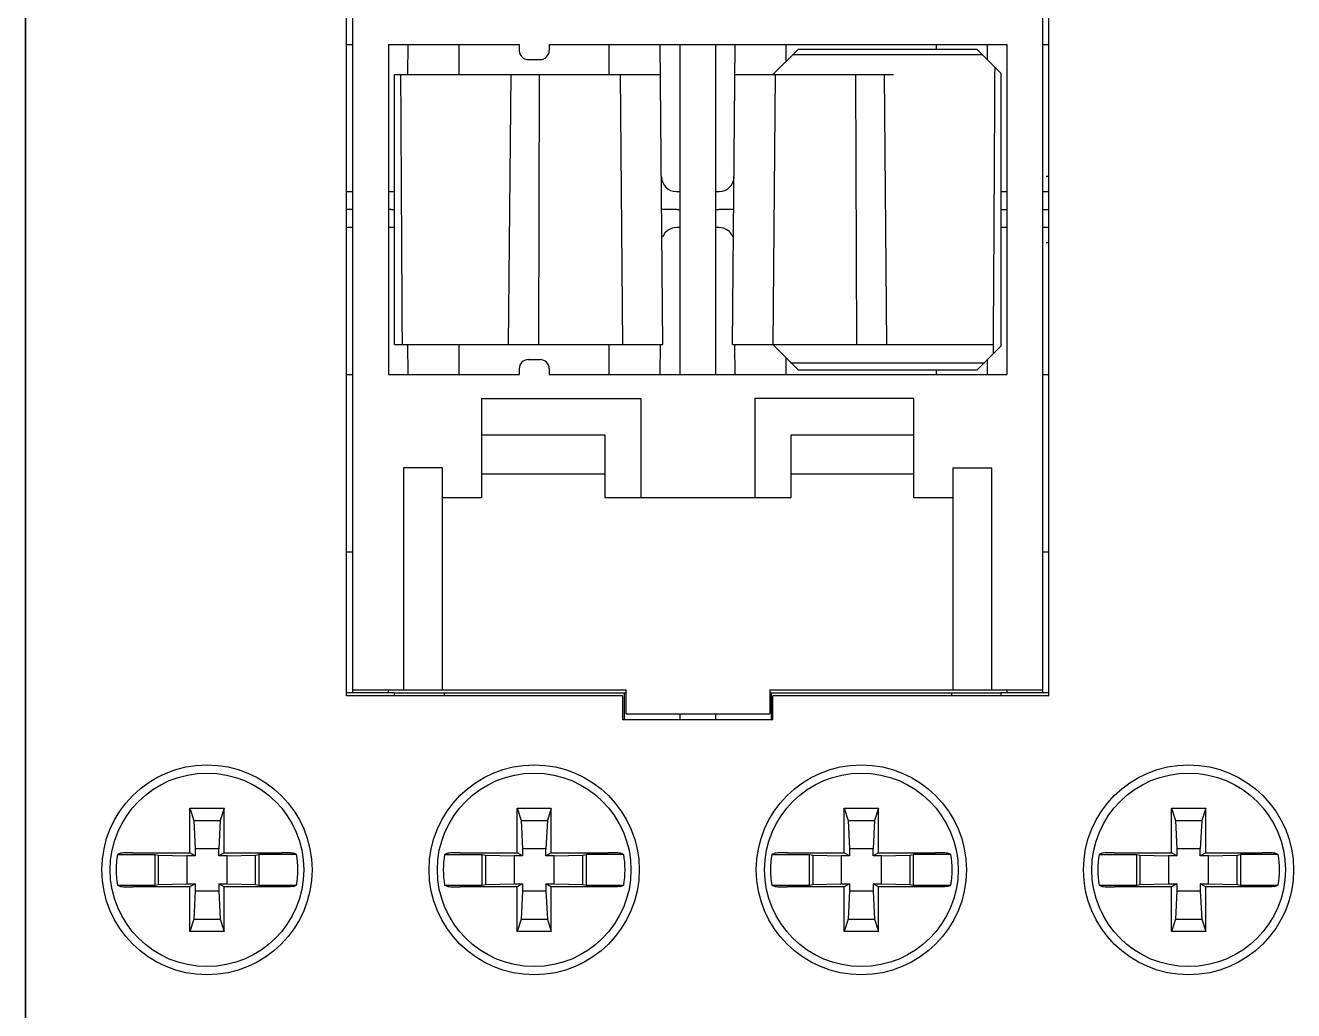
# Model space of a CAD drawing. Header units: millimetres. Extents: x 12275 to 14043, y 11466 to 13479.
# Drawn here: x 13119.36 to 13152.03, y 12927.78 to 12953.16 of the extents above; entities that cross this region are included whole.
import ezdxf

# ---------------------------------------------------------------- set-up
doc = ezdxf.new("R2010")
doc.units = ezdxf.units.MM

msp = doc.modelspace()

# ---------------------------------------------------------------- linework, layer by layer
at = {"color": 0, "linetype": 'Continuous'}
for p, q in [((13119.36373, 12926.38279), (13119.36373, 12970.44953)), ((13119.36373, 12970.44953), (13119.36373, 12926.38279)), ((13127.63591, 12935.89193), (13127.63591, 12960.94039)), ((13145.72647, 12935.89193), (13145.72647, 12960.94039)), ((13127.79053, 12960.86308), (13127.79053, 12935.96924)), ((13145.57184, 12935.96924), (13145.57184, 12960.86308)), ((13127.63591, 12952.66822), (13127.79053, 12952.66822)), ((13128.71825, 12952.66822), (13128.71825, 12944.16411)), ((13128.71825, 12952.66822), (13132.08124, 12952.66822)), ((13129.21247, 12951.89512), (13129.21922, 12952.66822)), ((13130.53504, 12951.89512), (13130.53504, 12952.66822)), ((13132.08124, 12952.66822), (13132.08124, 12952.5136)), ((13132.85434, 12952.66822), (13132.85434, 12952.5136)), ((13132.85434, 12952.66822), (13144.64412, 12952.66822)), ((13134.40054, 12951.89512), (13134.40054, 12952.66822)), ((13135.78383, 12944.93721), (13135.71636, 12952.66822)), ((13136.21733, 12952.66822), (13136.21733, 12944.16411)), ((13137.14505, 12944.16411), (13137.14505, 12952.66822)), ((13137.57855, 12944.93721), (13137.64602, 12952.66822)), ((13138.61394, 12951.89512), (13139.27107, 12952.55225)), ((13138.96183, 12952.24301), (13138.96183, 12952.66822)), ((13144.02166, 12952.40162), (13139.12044, 12952.40162)), ((13139.27107, 12952.55225), (13143.87102, 12952.55225)), ((13142.82734, 12952.55225), (13142.82734, 12952.66822)), ((13144.4895, 12951.93377), (13143.87102, 12952.55225)), ((13144.14644, 12952.29182), (13144.14316, 12952.66822)), ((13144.64412, 12952.66822), (13144.64412, 12944.16411)), ((13145.57184, 12952.66822), (13145.72647, 12952.66822)), ((13132.31317, 12952.28167), (13132.62241, 12952.28167)), ((13128.87287, 12944.93721), (13128.87287, 12951.89512)), ((13128.87287, 12951.89512), (13135.72311, 12951.89512)), ((13131.81065, 12944.93721), (13131.87137, 12951.89512)), ((13132.58375, 12944.93721), (13132.6089, 12951.89512)), ((13134.74844, 12944.93721), (13134.68771, 12951.89512)), ((13137.63927, 12951.89512), (13141.72292, 12951.89512)), ((13138.67466, 12951.89512), (13138.61394, 12944.93721)), ((13140.77862, 12944.93721), (13140.75347, 12951.89512)), ((13141.55172, 12944.93721), (13141.491, 12951.89512)), ((13144.4895, 12951.93377), (13144.4895, 12944.89856)), ((13145.72647, 12949.26596), (13145.65656, 12949.26657)), ((13127.63591, 12948.88002), (13127.79053, 12948.88002)), ((13128.71825, 12948.88002), (13128.80297, 12948.88002)), ((13136.13261, 12948.88002), (13136.21733, 12948.88002)), ((13137.14505, 12948.88002), (13137.22976, 12948.88002)), ((13144.4895, 12948.88002), (13144.64412, 12948.88002)), ((13145.57184, 12948.88002), (13145.65656, 12948.88002)), ((13127.79053, 12948.41616), (13127.7132, 12948.41616)), ((13128.79557, 12948.41616), (13128.71825, 12948.41616)), ((13136.14, 12948.41616), (13135.75347, 12948.41616)), ((13136.14, 12948.41616), (13136.21733, 12948.41616)), ((13137.14505, 12948.41616), (13137.22237, 12948.41616)), ((13137.60891, 12948.41616), (13137.22237, 12948.41616)), ((13144.5668, 12948.41616), (13144.64412, 12948.41616)), ((13145.57184, 12948.41616), (13145.64917, 12948.41616)), ((13127.79053, 12947.9523), (13127.70581, 12947.9523)), ((13128.87287, 12947.9523), (13128.71825, 12947.9523)), ((13136.21733, 12947.9523), (13136.13261, 12947.9523)), ((13137.22976, 12947.9523), (13137.14505, 12947.9523)), ((13144.64412, 12947.9523), (13144.55941, 12947.9523)), ((13145.65656, 12947.9523), (13145.57184, 12947.9523)), ((13145.65656, 12947.56575), (13145.72647, 12947.56636)), ((13128.87287, 12944.93721), (13135.78383, 12944.93721)), ((13129.21922, 12944.16411), (13129.21247, 12944.93721)), ((13130.53504, 12944.16411), (13130.53504, 12944.93721)), ((13134.40054, 12944.16411), (13134.40054, 12944.93721)), ((13135.71636, 12944.16411), (13135.72311, 12944.93721)), ((13137.57855, 12944.93721), (13144.29623, 12944.93721)), ((13137.64602, 12944.16411), (13137.63927, 12944.93721)), ((13139.27107, 12944.28007), (13138.61394, 12944.93721)), ((13143.87102, 12944.28007), (13144.4895, 12944.89856)), ((13144.29764, 12944.70669), (13144.29623, 12944.93721)), ((13132.31317, 12944.55066), (13132.62241, 12944.55066)), ((13138.96183, 12944.16411), (13138.96183, 12944.58932)), ((13144.14316, 12944.16411), (13144.14657, 12944.55562)), ((13132.08124, 12944.31873), (13132.08124, 12944.16411)), ((13132.85434, 12944.31873), (13132.85434, 12944.16411)), ((13139.08065, 12944.4705), (13144.06145, 12944.4705)), ((13143.87102, 12944.28007), (13139.27107, 12944.28007)), ((13142.82734, 12944.16411), (13142.82734, 12944.28007)), ((13127.63591, 12944.16411), (13127.79053, 12944.16411)), ((13128.71825, 12944.16411), (13132.08124, 12944.16411)), ((13132.85434, 12944.16411), (13144.64412, 12944.16411)), ((13145.57184, 12944.16411), (13145.72647, 12944.16411)), ((13131.11486, 12943.54563), (13131.11486, 12940.9944)), ((13131.11486, 12943.54563), (13135.2123, 12943.54563)), ((13135.2123, 12943.54563), (13135.2123, 12940.9944)), ((13138.15008, 12943.54563), (13138.15008, 12940.9944)), ((13142.24751, 12943.54563), (13138.15008, 12943.54563)), ((13142.24751, 12940.9944), (13142.24751, 12943.54563)), ((13131.11486, 12942.61791), (13134.28457, 12942.61791)), ((13134.28457, 12942.61791), (13134.28457, 12940.9944)), ((13139.0778, 12942.61791), (13139.0778, 12940.9944)), ((13139.0778, 12942.61791), (13142.24751, 12942.61791)), ((13129.1048, 12941.7675), (13129.1048, 12936.04655)), ((13130.10983, 12941.7675), (13129.1048, 12941.7675)), ((13130.10983, 12936.04655), (13130.10983, 12941.7675)), ((13131.11486, 12941.61288), (13134.28457, 12941.61288)), ((13139.0778, 12941.61288), (13142.24751, 12941.61288)), ((13143.25254, 12941.7675), (13143.25254, 12936.04655)), ((13143.25254, 12941.7675), (13144.25757, 12941.7675)), ((13144.25757, 12936.04655), (13144.25757, 12941.7675)), ((13131.11486, 12940.9944), (13130.10983, 12940.9944)), ((13139.0778, 12940.9944), (13134.28457, 12940.9944)), ((13143.25254, 12940.9944), (13142.24751, 12940.9944)), ((13127.63591, 12939.60282), (13127.79053, 12939.60282)), ((13145.57184, 12939.60282), (13145.72647, 12939.60282)), ((13128.87287, 12935.96924), (13127.63591, 12935.96924)), ((13134.74843, 12935.89193), (13127.63591, 12935.89193)), ((13127.79053, 12936.04655), (13134.82575, 12936.04655)), ((13128.71825, 12935.96924), (13128.71825, 12936.04655)), ((13128.87287, 12935.89193), (13128.87287, 12935.96924)), ((13128.87287, 12935.96924), (13134.82575, 12935.96924)), ((13130.14849, 12935.96924), (13130.14849, 12935.89193)), ((13134.74843, 12935.27345), (13134.74843, 12935.89193)), ((13134.78709, 12935.96924), (13134.78709, 12935.27345)), ((13134.82575, 12936.04655), (13134.82575, 12935.42807)), ((13138.53663, 12936.04655), (13138.53663, 12935.42807)), ((13138.53663, 12936.04655), (13145.57184, 12936.04655)), ((13138.53663, 12935.96924), (13144.4895, 12935.96924)), ((13138.57528, 12935.96924), (13138.57528, 12935.27345)), ((13138.61394, 12935.27345), (13138.61394, 12935.89193)), ((13145.72647, 12935.89193), (13138.61394, 12935.89193)), ((13143.21389, 12935.96924), (13143.21389, 12935.89193)), ((13144.4895, 12935.96924), (13144.4895, 12935.89193)), ((13145.72647, 12935.96924), (13144.4895, 12935.96924)), ((13144.64412, 12936.04655), (13144.64412, 12935.96924)), ((13134.82575, 12935.42807), (13138.53663, 12935.42807)), ((13136.21733, 12935.42807), (13136.21733, 12935.27345)), ((13137.14505, 12935.27345), (13137.14505, 12935.42807)), ((13138.61394, 12935.27345), (13134.74843, 12935.27345)), ((13123.60032, 12931.84862), (13123.60032, 12932.9928)), ((13123.60032, 12932.9928), (13123.70178, 12932.68208)), ((13123.60032, 12932.9928), (13124.48166, 12932.9928)), ((13124.48166, 12932.9928), (13124.3802, 12932.68208)), ((13124.48166, 12931.84862), (13124.48166, 12932.9928)), ((13132.02712, 12931.84862), (13132.02712, 12932.9928)), ((13132.02712, 12932.9928), (13132.12858, 12932.68208)), ((13132.02712, 12932.9928), (13132.90846, 12932.9928)), ((13132.90846, 12932.9928), (13132.807, 12932.68208)), ((13132.90846, 12931.84862), (13132.90846, 12932.9928)), ((13140.45392, 12931.84862), (13140.45392, 12932.9928)), ((13140.45392, 12932.9928), (13140.55537, 12932.68208)), ((13140.45392, 12932.9928), (13141.33525, 12932.9928)), ((13141.33525, 12932.9928), (13141.2338, 12932.68208)), ((13141.33525, 12931.84862), (13141.33525, 12932.9928)), ((13148.88072, 12931.84862), (13148.88072, 12932.9928)), ((13148.88072, 12932.9928), (13148.98217, 12932.68208)), ((13148.88072, 12932.9928), (13149.76205, 12932.9928)), ((13149.76205, 12932.9928), (13149.66059, 12932.68208)), ((13149.76205, 12931.84862), (13149.76205, 12932.9928)), ((13123.70178, 12932.68208), (13123.73898, 12931.9456)), ((13123.70178, 12932.68208), (13124.3802, 12932.68208)), ((13124.3802, 12932.68208), (13124.343, 12931.9456)), ((13132.12858, 12932.68208), (13132.16578, 12931.9456)), ((13132.12858, 12932.68208), (13132.807, 12932.68208)), ((13132.807, 12932.68208), (13132.7698, 12931.9456)), ((13140.55537, 12932.68208), (13140.59258, 12931.9456)), ((13140.55537, 12932.68208), (13141.2338, 12932.68208)), ((13141.2338, 12932.68208), (13141.1966, 12931.9456)), ((13148.98217, 12932.68208), (13149.01937, 12931.9456)), ((13148.98217, 12932.68208), (13149.66059, 12932.68208)), ((13149.66059, 12932.68208), (13149.62339, 12931.9456)), ((13122.13381, 12931.84862), (13123.60032, 12931.84862)), ((13123.73898, 12931.76556), (13123.60032, 12931.84862)), ((13123.73898, 12931.9456), (13123.73898, 12931.76556)), ((13124.343, 12931.9456), (13123.73898, 12931.9456)), ((13124.343, 12931.76556), (13124.343, 12931.9456)), ((13124.48166, 12931.84862), (13124.343, 12931.76556)), ((13124.48166, 12931.84862), (13125.94817, 12931.84862)), ((13130.56061, 12931.84862), (13132.02712, 12931.84862)), ((13132.16578, 12931.76556), (13132.02712, 12931.84862)), ((13132.16578, 12931.9456), (13132.16578, 12931.76556)), ((13132.7698, 12931.9456), (13132.16578, 12931.9456)), ((13132.7698, 12931.76556), (13132.7698, 12931.9456)), ((13132.90846, 12931.84862), (13132.7698, 12931.76556)), ((13132.90846, 12931.84862), (13134.37496, 12931.84862)), ((13138.98741, 12931.84862), (13140.45392, 12931.84862)), ((13140.59258, 12931.76556), (13140.45392, 12931.84862)), ((13140.59258, 12931.9456), (13140.59258, 12931.76556)), ((13141.1966, 12931.9456), (13140.59258, 12931.9456)), ((13141.1966, 12931.76556), (13141.1966, 12931.9456)), ((13141.33525, 12931.84862), (13141.1966, 12931.76556)), ((13141.33525, 12931.84862), (13142.80176, 12931.84862)), ((13147.41421, 12931.84862), (13148.88072, 12931.84862)), ((13149.01937, 12931.76556), (13148.88072, 12931.84862)), ((13149.01937, 12931.9456), (13149.01937, 12931.76556)), ((13149.62339, 12931.9456), (13149.01937, 12931.9456)), ((13149.62339, 12931.76556), (13149.62339, 12931.9456)), ((13149.76205, 12931.84862), (13149.62339, 12931.76556)), ((13149.76205, 12931.84862), (13151.22856, 12931.84862)), ((13121.73417, 12931.80405), (13122.70472, 12931.80405)), ((13122.70472, 12931.01185), (13122.70472, 12931.80405)), ((13122.70472, 12931.80405), (13122.78758, 12931.78784)), ((13122.78758, 12931.78784), (13122.78758, 12931.02806)), ((13122.78758, 12931.78784), (13123.52405, 12931.76556)), ((13123.52405, 12931.76556), (13123.52405, 12931.05034)), ((13123.73898, 12931.76556), (13123.52405, 12931.76556)), ((13124.55793, 12931.76556), (13124.343, 12931.76556)), ((13124.55793, 12931.76556), (13125.2944, 12931.78784)), ((13124.55793, 12931.05034), (13124.55793, 12931.76556)), ((13125.2944, 12931.78784), (13125.37726, 12931.80405)), ((13125.2944, 12931.02806), (13125.2944, 12931.78784)), ((13125.37726, 12931.80405), (13125.37726, 12931.01185)), ((13126.34781, 12931.80405), (13125.37726, 12931.80405)), ((13130.16097, 12931.80405), (13131.13151, 12931.80405)), ((13131.13151, 12931.01185), (13131.13151, 12931.80405)), ((13131.13151, 12931.80405), (13131.21437, 12931.78784)), ((13131.21437, 12931.78784), (13131.21437, 12931.02806)), ((13131.21437, 12931.78784), (13131.95085, 12931.76556)), ((13131.95085, 12931.76556), (13131.95085, 12931.05034)), ((13132.16578, 12931.76556), (13131.95085, 12931.76556)), ((13132.98472, 12931.76556), (13132.7698, 12931.76556)), ((13132.98472, 12931.76556), (13133.7212, 12931.78784)), ((13132.98472, 12931.05034), (13132.98472, 12931.76556)), ((13133.7212, 12931.78784), (13133.80406, 12931.80405)), ((13133.7212, 12931.02806), (13133.7212, 12931.78784)), ((13133.80406, 12931.80405), (13133.80406, 12931.01185)), ((13134.77461, 12931.80405), (13133.80406, 12931.80405)), ((13138.58777, 12931.80405), (13139.55831, 12931.80405)), ((13139.55831, 12931.01185), (13139.55831, 12931.80405)), ((13139.55831, 12931.80405), (13139.64117, 12931.78784)), ((13139.64117, 12931.78784), (13139.64117, 12931.02806)), ((13139.64117, 12931.78784), (13140.37765, 12931.76556)), ((13140.37765, 12931.76556), (13140.37765, 12931.05034)), ((13140.59258, 12931.76556), (13140.37765, 12931.76556)), ((13141.41152, 12931.76556), (13141.1966, 12931.76556)), ((13141.41152, 12931.76556), (13142.148, 12931.78784)), ((13141.41152, 12931.05034), (13141.41152, 12931.76556)), ((13142.148, 12931.78784), (13142.23086, 12931.80405)), ((13142.148, 12931.02806), (13142.148, 12931.78784)), ((13142.23086, 12931.80405), (13142.23086, 12931.01185)), ((13143.2014, 12931.80405), (13142.23086, 12931.80405)), ((13147.01456, 12931.80405), (13147.98511, 12931.80405)), ((13147.98511, 12931.01185), (13147.98511, 12931.80405)), ((13147.98511, 12931.80405), (13148.06797, 12931.78784)), ((13148.06797, 12931.78784), (13148.06797, 12931.02806)), ((13148.06797, 12931.78784), (13148.80445, 12931.76556)), ((13148.80445, 12931.76556), (13148.80445, 12931.05034)), ((13149.01937, 12931.76556), (13148.80445, 12931.76556)), ((13149.83832, 12931.76556), (13149.62339, 12931.76556)), ((13149.83832, 12931.76556), (13150.5748, 12931.78784)), ((13149.83832, 12931.05034), (13149.83832, 12931.76556)), ((13150.5748, 12931.78784), (13150.65766, 12931.80405)), ((13150.5748, 12931.02806), (13150.5748, 12931.78784)), ((13150.65766, 12931.80405), (13150.65766, 12931.01185)), ((13151.6282, 12931.80405), (13150.65766, 12931.80405)), ((13121.73417, 12931.01185), (13122.70472, 12931.01185)), ((13123.60032, 12930.96728), (13122.13381, 12930.96728)), ((13122.70472, 12931.01185), (13122.78758, 12931.02806)), ((13122.78758, 12931.02806), (13123.52405, 12931.05034)), ((13123.52405, 12931.05034), (13123.73898, 12931.05034)), ((13123.73898, 12931.05034), (13123.60032, 12930.96728)), ((13123.60032, 12929.82309), (13123.60032, 12930.96728)), ((13123.73898, 12930.8703), (13123.70178, 12930.13382)), ((13123.73898, 12931.05034), (13123.73898, 12930.8703)), ((13123.73898, 12930.8703), (13124.343, 12930.8703)), ((13124.343, 12931.05034), (13124.343, 12930.8703)), ((13124.48166, 12930.96728), (13124.343, 12931.05034)), ((13124.343, 12931.05034), (13124.55793, 12931.05034)), ((13124.343, 12930.8703), (13124.3802, 12930.13382)), ((13124.48166, 12929.82309), (13124.48166, 12930.96728)), ((13125.94817, 12930.96728), (13124.48166, 12930.96728)), ((13124.55793, 12931.05034), (13125.2944, 12931.02806)), ((13125.2944, 12931.02806), (13125.37726, 12931.01185)), ((13125.37726, 12931.01185), (13126.34781, 12931.01185)), ((13130.16097, 12931.01185), (13131.13151, 12931.01185)), ((13132.02712, 12930.96728), (13130.56061, 12930.96728)), ((13131.13151, 12931.01185), (13131.21437, 12931.02806)), ((13131.21437, 12931.02806), (13131.95085, 12931.05034)), ((13131.95085, 12931.05034), (13132.16578, 12931.05034)), ((13132.16578, 12931.05034), (13132.02712, 12930.96728)), ((13132.02712, 12929.82309), (13132.02712, 12930.96728)), ((13132.16578, 12930.8703), (13132.12858, 12930.13382)), ((13132.16578, 12931.05034), (13132.16578, 12930.8703)), ((13132.16578, 12930.8703), (13132.7698, 12930.8703)), ((13132.7698, 12931.05034), (13132.7698, 12930.8703)), ((13132.90846, 12930.96728), (13132.7698, 12931.05034)), ((13132.7698, 12931.05034), (13132.98472, 12931.05034)), ((13132.7698, 12930.8703), (13132.807, 12930.13382)), ((13132.90846, 12929.82309), (13132.90846, 12930.96728)), ((13134.37496, 12930.96728), (13132.90846, 12930.96728)), ((13132.98472, 12931.05034), (13133.7212, 12931.02806)), ((13133.7212, 12931.02806), (13133.80406, 12931.01185)), ((13133.80406, 12931.01185), (13134.77461, 12931.01185)), ((13138.58777, 12931.01185), (13139.55831, 12931.01185)), ((13140.45392, 12930.96728), (13138.98741, 12930.96728)), ((13139.55831, 12931.01185), (13139.64117, 12931.02806)), ((13139.64117, 12931.02806), (13140.37765, 12931.05034)), ((13140.37765, 12931.05034), (13140.59258, 12931.05034)), ((13140.59258, 12931.05034), (13140.45392, 12930.96728)), ((13140.45392, 12929.82309), (13140.45392, 12930.96728)), ((13140.59258, 12930.8703), (13140.55537, 12930.13382)), ((13140.59258, 12931.05034), (13140.59258, 12930.8703)), ((13140.59258, 12930.8703), (13141.1966, 12930.8703)), ((13141.1966, 12931.05034), (13141.1966, 12930.8703)), ((13141.1966, 12931.05034), (13141.41152, 12931.05034)), ((13141.33525, 12930.96728), (13141.1966, 12931.05034)), ((13141.1966, 12930.8703), (13141.2338, 12930.13382)), ((13141.33525, 12929.82309), (13141.33525, 12930.96728)), ((13142.80176, 12930.96728), (13141.33525, 12930.96728)), ((13141.41152, 12931.05034), (13142.148, 12931.02806)), ((13142.148, 12931.02806), (13142.23086, 12931.01185)), ((13142.23086, 12931.01185), (13143.2014, 12931.01185)), ((13147.01456, 12931.01185), (13147.98511, 12931.01185)), ((13148.88072, 12930.96728), (13147.41421, 12930.96728)), ((13147.98511, 12931.01185), (13148.06797, 12931.02806)), ((13148.06797, 12931.02806), (13148.80445, 12931.05034)), ((13148.80445, 12931.05034), (13149.01937, 12931.05034)), ((13149.01937, 12931.05034), (13148.88072, 12930.96728)), ((13148.88072, 12929.82309), (13148.88072, 12930.96728)), ((13149.01937, 12930.8703), (13148.98217, 12930.13382)), ((13149.01937, 12931.05034), (13149.01937, 12930.8703)), ((13149.01937, 12930.8703), (13149.62339, 12930.8703)), ((13149.62339, 12931.05034), (13149.62339, 12930.8703)), ((13149.62339, 12931.05034), (13149.83832, 12931.05034)), ((13149.76205, 12930.96728), (13149.62339, 12931.05034)), ((13149.62339, 12930.8703), (13149.66059, 12930.13382)), ((13149.76205, 12929.82309), (13149.76205, 12930.96728)), ((13151.22856, 12930.96728), (13149.76205, 12930.96728)), ((13149.83832, 12931.05034), (13150.5748, 12931.02806)), ((13150.5748, 12931.02806), (13150.65766, 12931.01185)), ((13150.65766, 12931.01185), (13151.6282, 12931.01185)), ((13123.70178, 12930.13382), (13123.60032, 12929.82309)), ((13123.70178, 12930.13382), (13124.3802, 12930.13382)), ((13124.3802, 12930.13382), (13124.48166, 12929.82309)), ((13132.12858, 12930.13382), (13132.02712, 12929.82309)), ((13132.12858, 12930.13382), (13132.807, 12930.13382)), ((13132.807, 12930.13382), (13132.90846, 12929.82309)), ((13140.55537, 12930.13382), (13140.45392, 12929.82309)), ((13140.55537, 12930.13382), (13141.2338, 12930.13382)), ((13141.2338, 12930.13382), (13141.33525, 12929.82309)), ((13148.98217, 12930.13382), (13148.88072, 12929.82309)), ((13148.98217, 12930.13382), (13149.66059, 12930.13382)), ((13149.66059, 12930.13382), (13149.76205, 12929.82309)), ((13124.48166, 12929.82309), (13123.60032, 12929.82309)), ((13132.90846, 12929.82309), (13132.02712, 12929.82309)), ((13141.33525, 12929.82309), (13140.45392, 12929.82309)), ((13149.76205, 12929.82309), (13148.88072, 12929.82309))]:
    msp.add_line(p, q, dxfattribs=at)
for centre, radius in [((13124.04099, 12931.40795), 2.70585), ((13132.46779, 12931.40795), 2.70585), ((13140.89459, 12931.40795), 2.70585), ((13149.32138, 12931.40795), 2.70585), ((13124.04099, 12931.40795), 2.49325), ((13132.46779, 12931.40795), 2.49325), ((13140.89459, 12931.40795), 2.49325), ((13149.32138, 12931.40795), 2.49325)]:
    msp.add_circle(centre, radius, dxfattribs=at)
for centre, radius, start, end in [((13132.31317, 12952.5136), 0.23193, 180, 270), ((13132.62241, 12952.5136), 0.23193, 270, 0), ((13136.13261, 12949.26657), 0.38655, 180.5, 270), ((13137.22976, 12949.26657), 0.38655, 270, 359.5), ((13127.70581, 12949.26657), 0.38655, 259.344902, 270), ((13128.80297, 12949.26657), 0.38655, 270, 280.700936), ((13144.55941, 12949.26657), 0.38655, 259.344957, 270), ((13145.65656, 12949.26657), 0.38655, 270, 280.700881), ((13127.42582, 12917.33883), 31.07867, 89.470175, 89.615441), ((13129.08296, 12979.49348), 31.07865, 269.470175, 269.61544), ((13144.27807, 12979.67442), 31.25959, 270.384793, 270.529226), ((13145.93656, 12979.49347), 31.07863, 269.470175, 269.615439), ((13127.70581, 12947.56575), 0.38655, 90, 100.700991), ((13128.80297, 12947.56575), 0.38655, 79.344951, 90), ((13136.13261, 12947.56575), 0.38655, 90, 156.92019), ((13137.22976, 12947.56575), 0.38655, 23.058578, 90), ((13144.55941, 12947.56575), 0.38655, 90, 100.700936), ((13145.65656, 12947.56575), 0.38655, 79.345012, 90), ((13132.31317, 12944.31873), 0.23193, 90, 180), ((13132.62241, 12944.31873), 0.23193, 0, 90), ((13130.63147, 12907.60023), 25.78734, 109.986193, 110.183378), ((13117.45051, 12907.60033), 25.78724, 69.816543, 70.013728), ((13139.05827, 12907.60023), 25.78734, 109.986193, 110.183378), ((13125.87731, 12907.60033), 25.78724, 69.816543, 70.013728), ((13147.48507, 12907.60023), 25.78734, 109.986193, 110.183378), ((13134.30411, 12907.60033), 25.78724, 69.816543, 70.013728), ((13155.91186, 12907.60023), 25.78734, 109.986193, 110.183378), ((13142.7309, 12907.60033), 25.78724, 69.816543, 70.013728), ((13124.04099, 12931.40795), 2.34058, 170.25687, 189.74313), ((13124.04099, 12931.40795), 2.34058, 350.25687, 9.74313), ((13132.46779, 12931.40795), 2.34058, 170.25687, 189.74313), ((13132.46779, 12931.40795), 2.34058, 350.25687, 9.74313), ((13140.89459, 12931.40795), 2.34058, 170.25687, 189.74313), ((13140.89459, 12931.40795), 2.34058, 350.25687, 9.74313), ((13149.32138, 12931.40795), 2.34058, 170.25687, 189.74313), ((13149.32138, 12931.40795), 2.34058, 350.25687, 9.74313), ((13130.63176, 12955.21636), 25.78809, 249.816546, 250.013725), ((13117.45022, 12955.21647), 25.78819, 289.986196, 290.183375), ((13139.05856, 12955.21636), 25.78809, 249.816546, 250.013725), ((13125.87701, 12955.21647), 25.78819, 289.986196, 290.183375), ((13147.48536, 12955.21636), 25.78809, 249.816546, 250.013725), ((13134.30381, 12955.21647), 25.78819, 289.986196, 290.183375), ((13155.91216, 12955.21636), 25.78809, 249.816546, 250.013725), ((13142.73061, 12955.21647), 25.78819, 289.986196, 290.183375)]:
    msp.add_arc(centre, radius, start, end, dxfattribs=at)
for centre, start_param, end_param in [((13143.34785, 13021.40851), -2.18398617, -2.11961621), ((13130.01453, 13021.40851), -4.16188375, -4.09919913)]:
    msp.add_ellipse(centre, major_axis=(0, 132.88285), ratio=0.00872687, start_param=start_param, end_param=end_param, dxfattribs=at)
for points, knots in [([(13122.13381, 12931.84862), (13122.09682, 12931.84862), (13122.02735, 12931.84785), (13121.9337, 12931.84587), (13121.86571, 12931.84065), (13121.82899, 12931.83869), (13121.81752, 12931.83452)], [0, 0, 0, 0, 0.35018389, 0.65823196, 0.88449328, 1, 1, 1, 1]), ([(13126.26446, 12931.83452), (13126.25299, 12931.83869), (13126.21627, 12931.84065), (13126.14828, 12931.84587), (13126.05463, 12931.84785), (13125.98516, 12931.84862), (13125.94817, 12931.84862)], [0, 0, 0, 0, 0.11550834, 0.34177121, 0.64981799, 1, 1, 1, 1]), ([(13130.56061, 12931.84862), (13130.52362, 12931.84862), (13130.45415, 12931.84785), (13130.36049, 12931.84587), (13130.29251, 12931.84065), (13130.25579, 12931.83869), (13130.24432, 12931.83452)], [0, 0, 0, 0, 0.35018389, 0.65823196, 0.88449328, 1, 1, 1, 1]), ([(13134.69126, 12931.83452), (13134.67979, 12931.83869), (13134.64307, 12931.84065), (13134.57508, 12931.84587), (13134.48143, 12931.84785), (13134.41196, 12931.84862), (13134.37496, 12931.84862)], [0, 0, 0, 0, 0.11550834, 0.34177121, 0.64981799, 1, 1, 1, 1]), ([(13138.98741, 12931.84862), (13138.95042, 12931.84862), (13138.88095, 12931.84785), (13138.78729, 12931.84587), (13138.7193, 12931.84065), (13138.68258, 12931.83869), (13138.67112, 12931.83452)], [0, 0, 0, 0, 0.35018389, 0.65823196, 0.88449328, 1, 1, 1, 1]), ([(13143.11805, 12931.83452), (13143.10659, 12931.83869), (13143.06987, 12931.84065), (13143.00188, 12931.84587), (13142.90822, 12931.84785), (13142.83875, 12931.84862), (13142.80176, 12931.84862)], [0, 0, 0, 0, 0.11550834, 0.34177121, 0.64981799, 1, 1, 1, 1]), ([(13147.41421, 12931.84862), (13147.37721, 12931.84862), (13147.30775, 12931.84785), (13147.21409, 12931.84587), (13147.1461, 12931.84065), (13147.10938, 12931.83869), (13147.09791, 12931.83452)], [0, 0, 0, 0, 0.35018389, 0.65823196, 0.88449328, 1, 1, 1, 1]), ([(13151.54485, 12931.83452), (13151.53338, 12931.83869), (13151.49666, 12931.84065), (13151.42868, 12931.84587), (13151.33502, 12931.84785), (13151.26555, 12931.84862), (13151.22856, 12931.84862)], [0, 0, 0, 0, 0.11550834, 0.34177121, 0.64981799, 1, 1, 1, 1]), ([(13121.81752, 12930.98137), (13121.82899, 12930.9772), (13121.86576, 12930.97524), (13121.93376, 12930.97005), (13122.02742, 12930.96805), (13122.09684, 12930.96728), (13122.13381, 12930.96728)], [0, 0, 0, 0, 0.1154813, 0.34222953, 0.65000939, 1, 1, 1, 1]), ([(13126.26446, 12930.98137), (13126.25299, 12930.9772), (13126.21627, 12930.97525), (13126.14828, 12930.97003), (13126.05463, 12930.96804), (13125.98516, 12930.96728), (13125.94817, 12930.96728)], [0, 0, 0, 0, 0.11550846, 0.34177083, 0.64981877, 1, 1, 1, 1]), ([(13130.24432, 12930.98137), (13130.25578, 12930.9772), (13130.29255, 12930.97524), (13130.36056, 12930.97005), (13130.45422, 12930.96805), (13130.52364, 12930.96728), (13130.56061, 12930.96728)], [0, 0, 0, 0, 0.1154813, 0.34222953, 0.65000939, 1, 1, 1, 1]), ([(13134.69126, 12930.98137), (13134.67979, 12930.9772), (13134.64307, 12930.97525), (13134.57508, 12930.97003), (13134.48143, 12930.96804), (13134.41196, 12930.96728), (13134.37496, 12930.96728)], [0, 0, 0, 0, 0.11550846, 0.34177083, 0.64981877, 1, 1, 1, 1]), ([(13138.67112, 12930.98137), (13138.68258, 12930.9772), (13138.71935, 12930.97524), (13138.78736, 12930.97005), (13138.88102, 12930.96805), (13138.95044, 12930.96728), (13138.98741, 12930.96728)], [0, 0, 0, 0, 0.1154813, 0.34222953, 0.65000939, 1, 1, 1, 1]), ([(13143.11805, 12930.98137), (13143.10659, 12930.9772), (13143.06987, 12930.97525), (13143.00188, 12930.97003), (13142.90822, 12930.96804), (13142.83875, 12930.96728), (13142.80176, 12930.96728)], [0, 0, 0, 0, 0.11550846, 0.34177083, 0.64981877, 1, 1, 1, 1]), ([(13147.09791, 12930.98137), (13147.10938, 12930.9772), (13147.14615, 12930.97524), (13147.21416, 12930.97005), (13147.30781, 12930.96805), (13147.37724, 12930.96728), (13147.41421, 12930.96728)], [0, 0, 0, 0, 0.1154813, 0.34222953, 0.65000939, 1, 1, 1, 1]), ([(13151.54485, 12930.98137), (13151.53338, 12930.9772), (13151.49666, 12930.97525), (13151.42868, 12930.97003), (13151.33502, 12930.96804), (13151.26555, 12930.96728), (13151.22856, 12930.96728)], [0, 0, 0, 0, 0.11550846, 0.34177083, 0.64981877, 1, 1, 1, 1])]:
    msp.add_open_spline(points, degree=3, knots=knots, dxfattribs=at)

doc.saveas('drawing.dxf')
